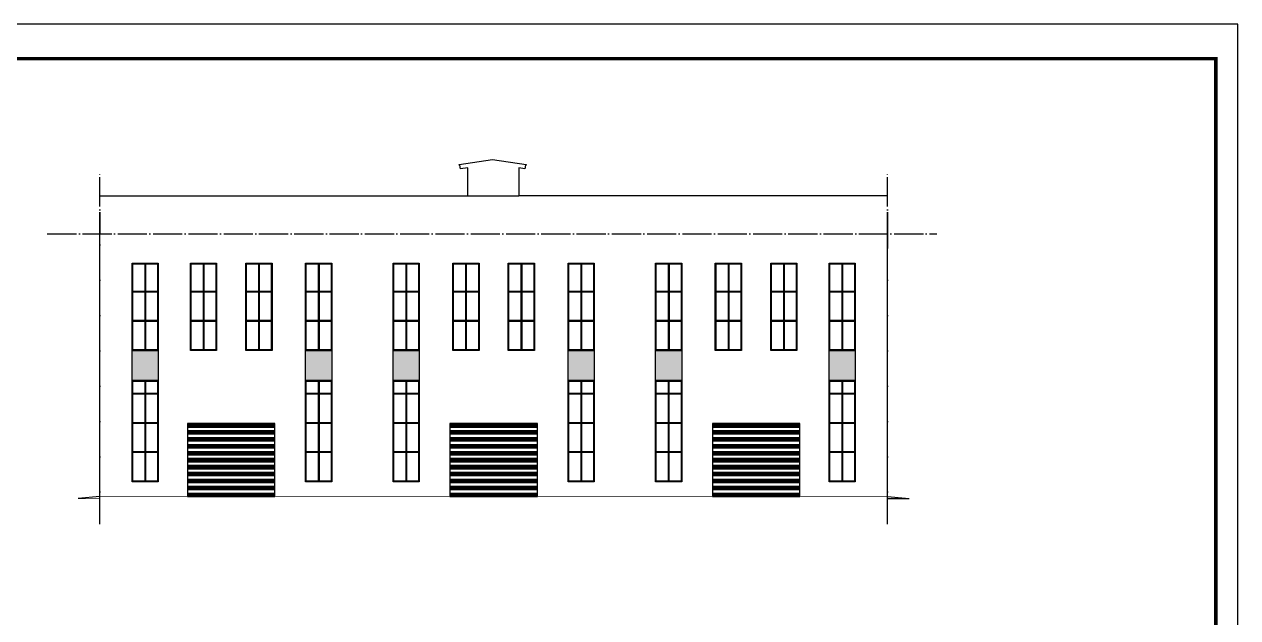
# Model space of a CAD drawing. Extents: x -446699 to 757189, y -606167 to -103070.
# Drawn here: x 3351 to 86568, y -333234 to -292536 of the extents above; entities that cross this region are included whole.
import ezdxf

# ---------------------------------------------------------------- set-up
doc = ezdxf.new("R2010")
doc.units = 0
doc.header["$LTSCALE"] = 1000
doc.header["$MEASUREMENT"] = 0
doc.linetypes.add('DOTE', pattern=[2.42, 2, -0.2, 0.02, -0.2])
for name, color, linetype in [('DOTE', 1, 'Continuous'), ('E_WINDOW', 2, 'Continuous'), ('PUB_TITLE', 4, 'Continuous')]:
    doc.layers.add(name, color=color, linetype=linetype)

# ---------------------------------------------------------------- blocks, each defined once
blk = doc.blocks.new('C1880')
at = {"color": 4}
for p, q in [((-212275, -337617), (-212275, -344467)), ((-212225, -337617), (-212225, -344467)), ((-211400, -338467), (-213100, -338467)), ((-211400, -338517), (-213100, -338517)), ((-211400, -340467), (-213100, -340467)), ((-211400, -340517), (-213100, -340517)), ((-211400, -342467), (-213100, -342467)), ((-211400, -342517), (-213100, -342517))]:
    blk.add_line(p, q, dxfattribs=at)
at = {"color": 2}
blk.add_lwpolyline([(-213150, -337567), (-211350, -337567), (-211350, -344517), (-213150, -344517)], close=True, dxfattribs=at)
at = {"color": 4}
blk.add_lwpolyline([(-213100, -337617), (-211400, -337617), (-211400, -344467), (-213100, -344467)], close=True, dxfattribs=at)
blk = doc.blocks.new('34TTEHH')
at = {"color": 4}
for p, q in [((-110783, -302570), (-110783, -308470)), ((-110733, -302570), (-110733, -308470)), ((-109908, -304470), (-111608, -304470)), ((-109908, -304520), (-111608, -304520)), ((-109908, -306470), (-111608, -306470)), ((-109908, -306520), (-111608, -306520))]:
    blk.add_line(p, q, dxfattribs=at)
at = {"color": 2}
blk.add_lwpolyline([(-111658, -302520), (-109858, -302520), (-109858, -308520), (-111658, -308520)], close=True, dxfattribs=at)
at = {"color": 4}
blk.add_lwpolyline([(-111608, -302570), (-109908, -302570), (-109908, -308470), (-111608, -308470)], close=True, dxfattribs=at)

msp = doc.modelspace()

# ---------------------------------------------------------------- hatches: boundary and pattern name
h = msp.add_hatch()
h.set_pattern_fill('离散材料', color=8, scale=100)
h.set_pattern_definition([(0, (432, 288), (264, 456), [24, -402, 18, -174, 36, -426]), (10, (318, 534), (161.3523, 570.6886), [42, -102, 54, -318, 30, -396]), (20, (258, 342), (266.9419, 441.9525), [48, -330, 42, -246, 30, -192]), (30, (432, 306), (-43.9385, 508.10374), [30, -198, 24, -294, 18, -390]), (40, (264, 438), (67.67183, 432.7407), [24, -264, 18, -168, 48, -306]), (50, (354, 222), (-160.49573, 471.467), [12, -222, 30, -366, 36, -186]), (60, (372, 264), (-198.94606, 447.4153), [30, -246, 12, -288, 24, -222]), (70, (306, 192), (-219.78454, 431.1737), [18, -114, 36, -192, 24, -264]), (80, (336, 546), (-417.1307, 329.4389), [42, -264, 18, -312, 36, -294]), (90, (372, 288), (-528, 222), [36, -186, 24, -366, 12, -372]), (100, (276, 474), (-495.9429, 290.2906), [42, -234, 36, -192, 42, -438]), (110, (234, 132), (-480.8807, 163.3823), [48, -156, 24, -318, 36, -348]), (120, (72, 204), (-573.2999, 56.98454), [30, -402, 36, -186, 42, -246]), (130, (204, 72), (-558.21553, 142.53216), [18, -132, 24, -258, 48, -336]), (140, (24, 552), (-441.1937, -68.41138), [36, -216, 42, -186, 24, -252]), (150, (522, 36), (-409.64994, -241.5345), [24, -168, 48, -372, 42, -342]), (160, (126, 372), (-475.80215, -324.8574), [36, -252, 30, -228, 24, -366]), (170, (162, 228), (-431.2881, -338.24633), [54, -198, 36, -270, 48, -264])])
h.paths.add_polyline_path([(10740.2, -314910.1), (12540.2, -314910.1), (12540.2, -316960.1), (10740.2, -316960.1)])
h.paths.add_polyline_path([(40640.2, -314910.1), (42440.2, -314910.1), (42440.2, -316960.1), (40640.2, -316960.1)])
h.paths.add_polyline_path([(28640.2, -314910.1), (30440.2, -314910.1), (30440.2, -316960.1), (28640.2, -316960.1)])
h.paths.add_polyline_path([(22640.2, -314910.1), (24440.2, -314910.1), (24440.2, -316960.1), (22640.2, -316960.1)])
h.paths.add_polyline_path([(58540.2, -314910.1), (60340.2, -314910.1), (60340.2, -316960.1), (58540.2, -316960.1)])
h.paths.add_polyline_path([(46640.2, -314910.1), (48440.2, -314910.1), (48440.2, -316960.1), (46640.2, -316960.1)])
h = msp.add_hatch()
h.set_pattern_fill('ANSI34', color=8, scale=50, angle=135)
h.set_pattern_definition([(180, (59685, 18456.8), (-3e-14, -476.25), []), (180, (59605.6, 18536.2), (-3e-14, -476.25), []), (180, (59526.23, 18615.57), (-3e-14, -476.25), []), (180, (59446.86, 18694.95), (-3e-14, -476.25), [])])
h.paths.add_polyline_path([(14540.2, -324910.1), (20540.2, -324910.1), (20540.2, -319910.1), (14540.2, -319910.1)])
h = msp.add_hatch()
h.set_pattern_fill('ANSI34', color=8, scale=50, angle=135)
h.set_pattern_definition([(180, (77685, 18456.8), (-3e-14, -476.25), []), (180, (77605.6, 18536.2), (-3e-14, -476.25), []), (180, (77526.23, 18615.57), (-3e-14, -476.25), []), (180, (77446.86, 18694.95), (-3e-14, -476.25), [])])
h.paths.add_polyline_path([(32540.2, -324910.1), (38540.2, -324910.1), (38540.2, -319910.1), (32540.2, -319910.1)])
h = msp.add_hatch()
h.set_pattern_fill('ANSI34', color=8, scale=50, angle=135)
h.set_pattern_definition([(180, (95685, 18456.8), (-3e-14, -476.25), []), (180, (95605.6, 18536.2), (-3e-14, -476.25), []), (180, (95526.23, 18615.57), (-3e-14, -476.25), []), (180, (95446.86, 18694.95), (-3e-14, -476.25), [])])
h.paths.add_polyline_path([(50540.2, -324910.1), (56540.2, -324910.1), (56540.2, -319910.1), (50540.2, -319910.1)])

# ---------------------------------------------------------------- linework, layer by layer
at = {"color": 8}
msp.add_lwpolyline([(33772, -304310.1), (33772, -302372.2), (33266.5, -302449.1), (33228.9, -302202), (33179.5, -302209.5), (33172, -302160.1), (35472, -301810.1), (37772, -302160.1), (37764.5, -302209.5), (37715, -302202), (37677.4, -302449.1), (37272, -302387.4), (37272, -304310.1)], dxfattribs=at)
at = {"color": 30}
for points in [[(8540.2, -304310.1), (37272, -304310.1)], [(62540.2, -304310.1), (37272, -304310.1)], [(8540.2, -324910.1), (8540.2, -319710.1), (8540.2, -314710.1), (8540.2, -311110.1), (8540.2, -305410.1), (8540.2, -306910.1)], [(62540.2, -324910.1), (62540.2, -319710.1), (62540.2, -315410.1), (62540.2, -311110.1), (62540.2, -305410.1), (62540.2, -307910.1)]]:
    msp.add_lwpolyline(points, dxfattribs=at)
for points in [[(10740.2, -314910.1), (12540.2, -314910.1), (12540.2, -316960.1), (10740.2, -316960.1)], [(22640.2, -314910.1), (24440.2, -314910.1), (24440.2, -316960.1), (22640.2, -316960.1)], [(28640.2, -314910.1), (30440.2, -314910.1), (30440.2, -316960.1), (28640.2, -316960.1)], [(40640.2, -314910.1), (42440.2, -314910.1), (42440.2, -316960.1), (40640.2, -316960.1)], [(46640.2, -314910.1), (48440.2, -314910.1), (48440.2, -316960.1), (46640.2, -316960.1)], [(58540.2, -314910.1), (60340.2, -314910.1), (60340.2, -316960.1), (58540.2, -316960.1)]]:
    msp.add_lwpolyline(points, close=True)
at = {"const_width": 50}
msp.add_lwpolyline([(8540.2, -324910.1), (62540.2, -324910.1), (62540.2, -325060.1), (64040.2, -325060.1), (62540.2, -325060.1), (62540.2, -324910.1), (8540.2, -324910.1), (8540.2, -325060.1), (7040.2, -325060.1)], dxfattribs=at)
for points in [[(8540.2, -324910.1), (7040.2, -325060.1)], [(62540.2, -324910.1), (64040.2, -325060.1)], [(62540.2, -325060.1), (64040.2, -325060.1)]]:
    msp.add_lwpolyline(points)
at = {"layer": 'DOTE', "linetype": 'DOTE'}
for p, q in [((8540.2, -326810.1), (8540.2, -302732.3)), ((62540.2, -326810.1), (62540.2, -302732.3)), ((4927.7, -306910.1), (65942.7, -306910.1))]:
    msp.add_line(p, q, dxfattribs=at)
at = {"layer": 'DOTE'}
for p, q in [((8540.2, -325910.1), (8540.2, -319710.1)), ((62540.2, -325910.1), (62540.2, -319710.1))]:
    msp.add_line(p, q, dxfattribs=at)
at = {"layer": 'E_WINDOW'}
for points in [[(14540.2, -324910.1), (20540.2, -324910.1), (20540.2, -319910.1), (14540.2, -319910.1)], [(32540.2, -324910.1), (38540.2, -324910.1), (38540.2, -319910.1), (32540.2, -319910.1)], [(50540.2, -324910.1), (56540.2, -324910.1), (56540.2, -319910.1), (50540.2, -319910.1)]]:
    msp.add_lwpolyline(points, close=True, dxfattribs=at)
at = {"layer": 'PUB_TITLE'}
msp.add_lwpolyline([(-71082.3, -381635.7), (86567.7, -381635.7), (86567.7, -292535.7), (-71082.3, -292535.7)], close=True, dxfattribs=at)
at = {"layer": 'PUB_TITLE', "color": 14}
msp.add_lwpolyline([(-71082.3, -381635.7), (86567.7, -381635.7), (86567.7, -292535.7), (-71082.3, -292535.7)], close=True, dxfattribs=at)
at = {"layer": 'PUB_TITLE', "color": 14, "const_width": 236}
msp.add_lwpolyline([(-65183.2, -379276), (85067.7, -379276), (85067.7, -294895.7), (-65183.2, -294895.7)], close=True, dxfattribs=at)

# ---------------------------------------------------------------- block references
for name, p in [('34TTEHH', (122398.6, -6389.6)), ('34TTEHH', (126398.6, -6389.6)), ('34TTEHH', (130198.6, -6389.6)), ('34TTEHH', (134298.6, -6389.6)), ('34TTEHH', (140298.6, -6389.6)), ('34TTEHH', (144398.6, -6389.6)), ('34TTEHH', (148198.6, -6389.6)), ('34TTEHH', (152298.6, -6389.6)), ('34TTEHH', (158298.6, -6389.6)), ('34TTEHH', (162398.6, -6389.6)), ('34TTEHH', (166198.6, -6389.6)), ('34TTEHH', (170198.6, -6389.6)), ('C1880', (223890, 20607.1)), ('C1880', (235790, 20607.1)), ('C1880', (241790, 20607.1)), ('C1880', (253790, 20607.1)), ('C1880', (259790, 20607.1)), ('C1880', (271690, 20607.1))]:
    msp.add_blockref(name, p)

doc.saveas('drawing.dxf')
